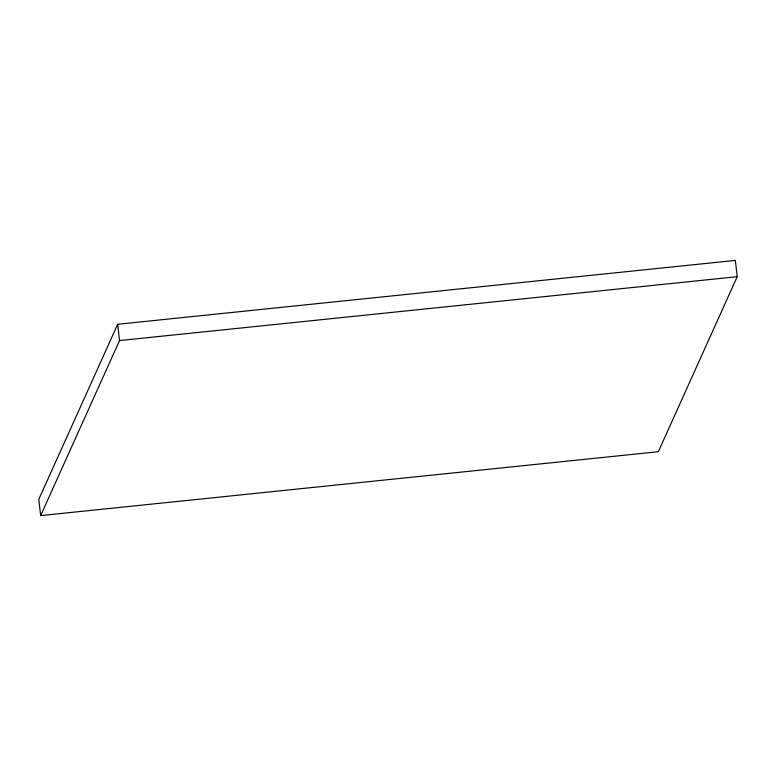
<?xml version="1.0" encoding="UTF-8"?>
<svg xmlns="http://www.w3.org/2000/svg" width="776" height="776" viewBox="0 0 776 776"><rect width="100%" height="100%" fill="white"/><g stroke="black" fill="none" stroke-linecap="round" stroke-linejoin="round"><path stroke-width="1.16" d="M117.661 324.281L38.8 499.308L40.653 515.594L658.339 451.719L737.2 276.692L735.347 260.406L117.661 324.281L119.523 340.567L40.653 515.594M119.523 340.567L737.2 276.692"/></g></svg>
